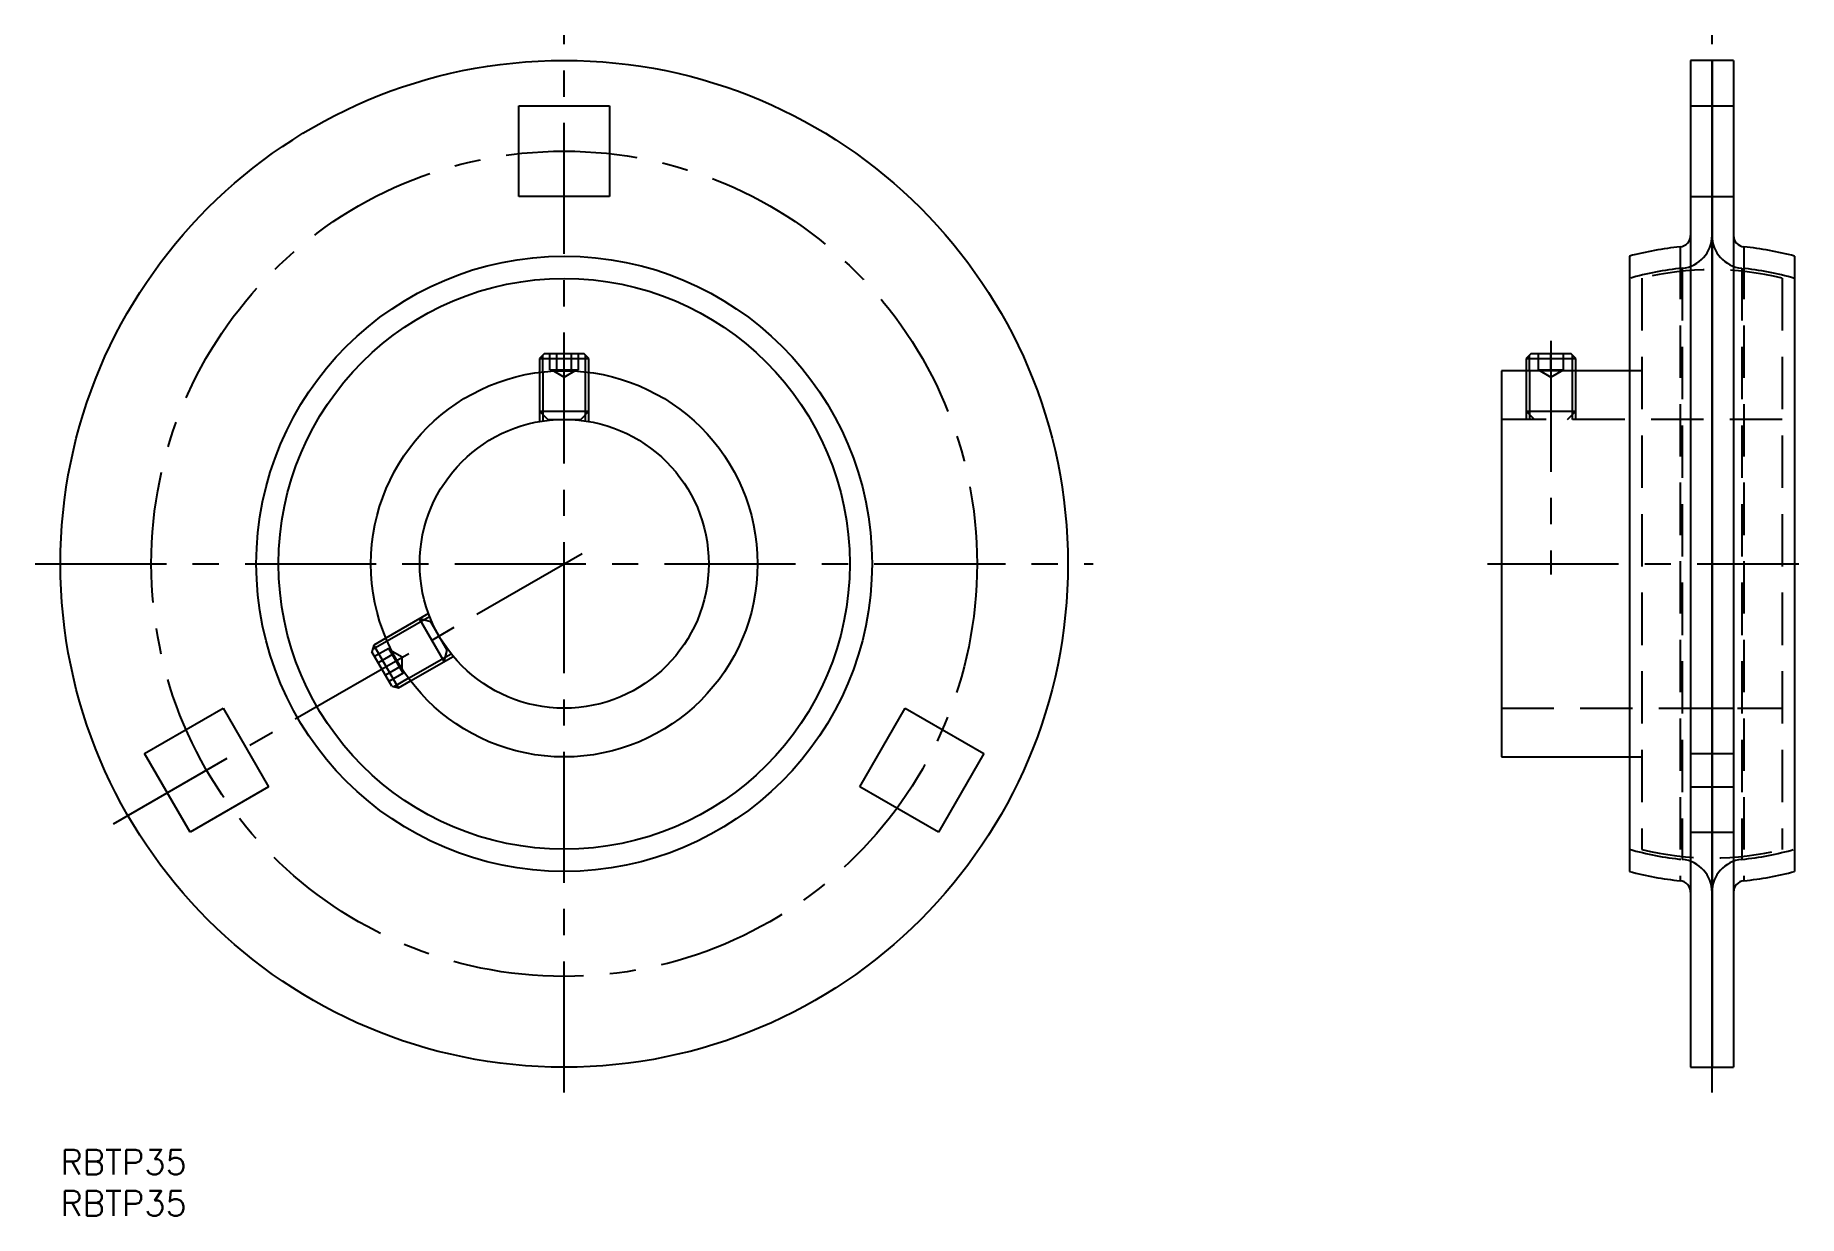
# Model space of a CAD drawing. Extents: x -3 to 210, y -8 to 135.
import ezdxf

# ---------------------------------------------------------------- set-up
doc = ezdxf.new("R2010")
doc.units = 0
doc.header["$LTSCALE"] = 0.5
doc.linetypes.add('CENTER', pattern=[50.8, 31.75, -6.35, 6.35, -6.35])
doc.linetypes.add('DASHED', pattern=[19.05, 12.7, -6.35])
for name, color, linetype in [('MSM_CENTER', 1, 'CENTER'), ('MSM_CONTINUOUS', 7, 'CONTINUOUS'), ('MSM_DASHED', 4, 'DASHED'), ('MSM_NARROW', 5, 'CONTINUOUS'), ('MSM_PART_NUMBER', 7, 'CONTINUOUS')]:
    doc.layers.add(name, color=color, linetype=linetype)
doc.styles.get("Standard").update_dxf_attribs({"font": 'txt.shx', "height": 3, "bigfont": 'bigfont.shx'})

msp = doc.modelspace()

# ---------------------------------------------------------------- linework, layer by layer
at = {"layer": 'MSM_CENTER'}
for p, q in [((61, 6.95), (61, 135.05)), ((200, 6.95), (200, 135.05)), ((180.5, 98.03), (180.5, 69.71)), ((-3.05, 71), (125.05, 71)), ((6.44, 39.5), (63.16, 72.25)), ((172.8, 71), (210.5, 71))]:
    msp.add_line(p, q, dxfattribs=at)
msp.add_circle((61, 71), 50, dxfattribs=at)
at = {"layer": 'MSM_CONTINUOUS'}
for p, q in [((199.97, 132), (197.4, 132)), ((197.4, 132), (197.4, 10)), ((200, 131.97), (199.97, 132)), ((199.97, 132), (199.97, 10)), ((200.03, 132), (200, 131.97)), ((200, 131.97), (200, 10.03)), ((202.6, 132), (200.03, 132)), ((200.03, 132), (200.03, 10)), ((202.6, 132), (202.6, 10)), ((55.5, 115.5), (55.5, 126.5)), ((55.5, 126.5), (66.5, 126.5)), ((66.5, 126.5), (66.5, 115.5)), ((66.5, 115.5), (55.5, 115.5)), ((190, 108.28), (190, 33.72)), ((210, 108.28), (210, 33.72)), ((58.61, 96.5), (58, 95.89)), ((58.61, 96.5), (63.39, 96.5)), ((64, 95.89), (63.39, 96.5)), ((178.11, 96.5), (177.5, 95.89)), ((178.11, 96.5), (182.89, 96.5)), ((183.5, 95.89), (182.89, 96.5)), ((58, 95.89), (58, 94.21)), ((58, 95.89), (64, 95.89)), ((64, 94.21), (64, 95.89)), ((190, 94.4), (174.5, 94.4)), ((174.5, 94.4), (174.5, 47.6)), ((177.5, 95.89), (177.5, 94.4)), ((177.5, 95.89), (183.5, 95.89)), ((183.5, 94.4), (183.5, 95.89)), ((39.4, 61.99), (37.95, 61.15)), ((37.95, 61.15), (37.72, 60.32)), ((40.11, 56.18), (37.72, 60.32)), ((40.95, 55.96), (37.95, 61.15)), ((40.11, 56.18), (40.95, 55.96)), ((40.95, 55.96), (42.4, 56.8)), ((10.19, 48.01), (19.71, 53.51)), ((19.71, 53.51), (25.21, 43.99)), ((96.79, 43.99), (102.29, 53.51)), ((102.29, 53.51), (111.81, 48.01)), ((15.69, 38.49), (10.19, 48.01)), ((111.81, 48.01), (106.31, 38.49)), ((174.5, 47.6), (190, 47.6)), ((25.21, 43.99), (15.69, 38.49)), ((106.31, 38.49), (96.79, 43.99)), ((197.4, 10), (199.97, 10)), ((199.97, 10), (200, 10.03)), ((200, 10.03), (200.03, 10)), ((200.03, 10), (202.6, 10))]:
    msp.add_line(p, q, dxfattribs=at)
for radius in [61, 37.28, 34.58, 23.4, 17.5]:
    msp.add_circle((61, 71), radius, dxfattribs=at)
for centre, radius, start, end in [((200, 71), 38.6, 95.7392, 105.0147), ((196, 110.8), 1.4, 275.7392, 0), ((204, 110.8), 1.4, 180, 264.2608), ((200, 71), 38.6, 74.9853, 84.2608), ((200, 71), 38.6, 254.9853, 264.2608), ((196, 31.2), 1.4, 0, 84.2608), ((204, 31.2), 1.4, 95.7392, 180), ((200, 71), 38.6, 275.7392, 285.0147)]:
    msp.add_arc(centre, radius, start, end, dxfattribs=at)
at = {"layer": 'MSM_DASHED'}
for p, q in [((197.4, 126.5), (202.6, 126.5)), ((197.4, 115.5), (202.6, 115.5)), ((196.14, 109.41), (196.14, 32.59)), ((203.86, 109.41), (203.86, 32.59)), ((196.4, 106.82), (196.4, 35.18)), ((203.6, 106.82), (203.6, 35.18)), ((191.5, 105.61), (191.5, 36.39)), ((208.5, 105.61), (208.5, 36.39)), ((59.27, 94.5), (59.27, 96.5)), ((60.13, 94.5), (60.13, 96.5)), ((61.87, 94.5), (61.87, 96.5)), ((62.73, 94.5), (62.73, 96.5)), ((179, 94.5), (179, 96.5)), ((180.5, 94.5), (180.5, 96.5)), ((182, 94.5), (182, 96.5)), ((58, 94.21), (58, 88.24)), ((58.41, 94.26), (58.41, 88.31)), ((59.27, 94.5), (62.73, 94.5)), ((59.5, 94.5), (61, 93.63)), ((61, 93.63), (62.5, 94.5)), ((63.59, 88.31), (63.59, 94.26)), ((64, 88.24), (64, 94.21)), ((177.5, 94.4), (177.5, 88.5)), ((177.52, 94.4), (177.5, 94.4)), ((177.91, 94.4), (177.91, 88.5)), ((179, 94.5), (182, 94.5)), ((179, 94.5), (180.5, 93.63)), ((180.5, 93.63), (182, 94.5)), ((183.09, 88.5), (183.09, 94.4)), ((183.5, 94.4), (183.48, 94.4)), ((183.5, 88.5), (183.5, 94.4)), ((191.5, 94.4), (190, 94.4)), ((58, 89.5), (64, 89.5)), ((58, 89.5), (59, 88.5)), ((59, 88.5), (63, 88.5)), ((63, 88.5), (64, 89.5)), ((208.5, 88.5), (174.5, 88.5)), ((177.5, 89.5), (183.5, 89.5)), ((177.5, 89.5), (178.5, 88.5)), ((182.5, 88.5), (183.5, 89.5)), ((44.57, 64.98), (39.4, 61.99)), ((44.71, 64.59), (39.56, 61.62)), ((46.48, 59.15), (43.48, 64.35)), ((44.84, 63.98), (43.48, 64.35)), ((46.84, 60.52), (44.84, 63.98)), ((39.78, 60.75), (38.05, 59.75)), ((40.22, 60), (38.48, 59)), ((41.51, 57.75), (39.78, 60.75)), ((41.4, 59.68), (39.9, 60.55)), ((42.16, 57.13), (47.31, 60.1)), ((46.48, 59.15), (46.84, 60.52)), ((41.08, 58.5), (39.35, 57.5)), ((41.51, 57.75), (39.78, 56.75)), ((41.4, 57.95), (41.4, 59.68)), ((42.4, 56.8), (47.57, 59.78)), ((174.5, 53.5), (208.5, 53.5)), ((197.4, 53.51), (202.6, 53.51)), ((190, 47.6), (191.5, 47.6)), ((197.4, 48.01), (202.6, 48.01)), ((197.4, 43.99), (202.6, 43.99)), ((197.4, 38.49), (202.6, 38.49))]:
    msp.add_line(p, q, dxfattribs=at)
for centre, radius, start, end in [((196, 110.8), 4, 275.7392, 0), ((204, 110.8), 4, 180, 264.2608), ((200, 71), 36, 95.7392, 106.1276), ((200, 71), 36, 73.8724, 84.2608), ((200, 71), 35.64, 76.2022, 103.7978), ((200, 71), 36, 253.8724, 264.2608), ((200, 71), 35.64, 256.2022, 283.7978), ((200, 71), 36, 275.7392, 286.1276), ((196, 31.2), 4, 0, 84.2608), ((204, 31.2), 4, 95.7392, 180)]:
    msp.add_arc(centre, radius, start, end, dxfattribs=at)
at = {"layer": 'MSM_NARROW'}
for p, q in [((58.41, 94.26), (58.41, 96.29)), ((63.59, 94.26), (63.59, 96.29)), ((177.91, 94.4), (177.91, 96.29)), ((183.09, 94.4), (183.09, 96.29)), ((39.56, 61.62), (37.8, 60.6)), ((42.16, 57.13), (40.39, 56.11))]:
    msp.add_line(p, q, dxfattribs=at)

# ---------------------------------------------------------------- texts
at = {"layer": 'MSM_PART_NUMBER'}
for p in [(0, -3), (0, -8)]:
    msp.add_text('RBTP35', height=3, dxfattribs=at).set_placement(p)

doc.saveas('drawing.dxf')
